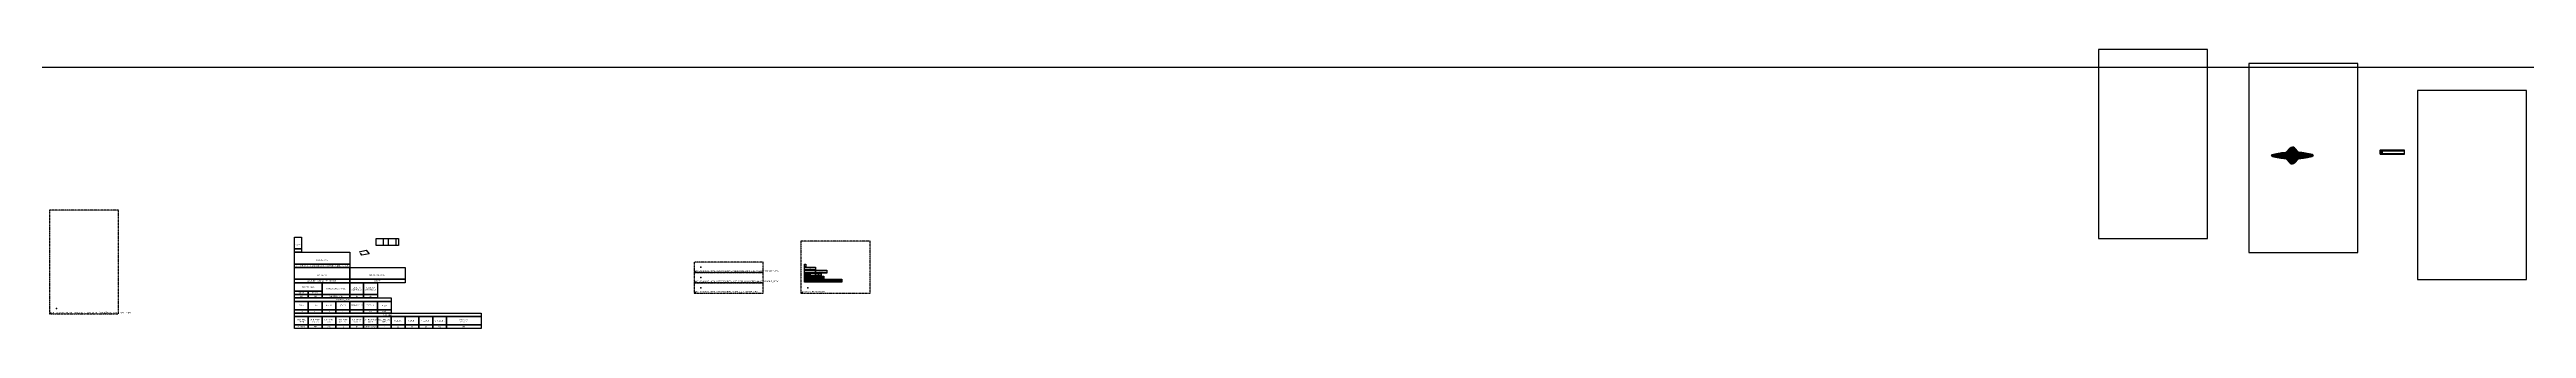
# Model space of a CAD drawing. Header units: millimetres. Extents: x -244126 to 368105, y -173968 to 259060.
# Drawn here: x 177033 to 194956, y 44640 to 46656 of the extents above; entities that cross this region are included whole.
import ezdxf
from ezdxf.enums import TextEntityAlignment as Align

# ---------------------------------------------------------------- set-up
doc = ezdxf.new("R2010")
doc.units = ezdxf.units.MM
doc.header["$MEASUREMENT"] = 0
doc.linetypes.add('005_GG_TA_LINE', pattern=[13.75, 5, -1.25, 1.25, -1.25, 5])
doc.linetypes.add('HIDDEN', pattern=[9.525, 6.35, -3.175])
for name, color, linetype in [('000 - H A T C H', 8, 'Continuous'), ('000 - H I D D E N', 7, 'Continuous'), ('000 - WIPEOUT', 250, 'Continuous'), ('001 - ASCESSORIES', 1, 'Continuous'), ('002 - STRUCTURAL STEEL', 4, 'Continuous'), ('A03_SUN LOUVER', 7, 'Continuous'), ('A04_TUBE SERIES', 7, 'Continuous')]:
    doc.layers.add(name, color=color, linetype=linetype)
doc.styles.get("Standard").update_dxf_attribs({"font": 'arial.ttf'})
doc.styles.add('TA', font='Cordia New.ttf', dxfattribs={"height": 4.5})

# ---------------------------------------------------------------- blocks, each defined once
blk = doc.blocks.new('*U560')
at = {"layer": '002 - STRUCTURAL STEEL', "color": 0, "linetype": 'ByBlock'}
blk.add_lwpolyline([(0, 5), (10, 5), (10, 0), (0, 0)], close=True, dxfattribs=at)
blk = doc.blocks.new('*U561')
at = {"layer": '002 - STRUCTURAL STEEL', "color": 0, "linetype": 'ByBlock'}
blk.add_lwpolyline([(0, 17), (10, 17), (10, 0), (0, 0)], close=True, dxfattribs=at)
blk = doc.blocks.new('*U567')
at = {"layer": '002 - STRUCTURAL STEEL', "color": 0, "linetype": 'ByBlock'}
blk.add_lwpolyline([(0, 17), (80, 17), (80, 0), (0, 0)], close=True, dxfattribs=at)
blk = doc.blocks.new('*U4911')
at = {"layer": '002 - STRUCTURAL STEEL', "color": 0, "linetype": 'ByBlock'}
blk.add_lwpolyline([(0, 5), (80, 5), (80, 0), (0, 0)], close=True, dxfattribs=at)
blk = doc.blocks.new('*U568')
at = {"layer": '002 - STRUCTURAL STEEL', "color": 0, "linetype": 'ByBlock'}
blk.add_lwpolyline([(0, 12), (40, 12), (40, 0), (0, 0)], close=True, dxfattribs=at)
blk = doc.blocks.new('*U4914')
at = {"layer": '002 - STRUCTURAL STEEL', "color": 0, "linetype": 'ByBlock'}
blk.add_lwpolyline([(0, 5), (20, 5), (20, 0), (0, 0)], close=True, dxfattribs=at)
blk = doc.blocks.new('*U3045')
at = {"layer": '002 - STRUCTURAL STEEL', "color": 0, "linetype": 'ByBlock'}
blk.add_lwpolyline([(0, 17), (40, 17), (40, 0), (0, 0)], close=True, dxfattribs=at)
blk = doc.blocks.new('*U3044')
at = {"layer": '002 - STRUCTURAL STEEL', "color": 0, "linetype": 'ByBlock'}
blk.add_lwpolyline([(0, 17), (20, 17), (20, 0), (0, 0)], close=True, dxfattribs=at)
blk = doc.blocks.new('*U562')
at = {"layer": '002 - STRUCTURAL STEEL', "color": 0, "linetype": 'ByBlock'}
blk.add_lwpolyline([(0, 12), (20, 12), (20, 0), (0, 0)], close=True, dxfattribs=at)
blk = doc.blocks.new('*U563')
at = {"layer": '002 - STRUCTURAL STEEL', "color": 0, "linetype": 'ByBlock'}
blk.add_lwpolyline([(0, 12), (20, 12), (20, 0), (0, 0)], close=True, dxfattribs=at)
blk = doc.blocks.new('*U564')
at = {"layer": '002 - STRUCTURAL STEEL', "color": 0, "linetype": 'ByBlock'}
blk.add_lwpolyline([(0, 12), (20, 12), (20, 0), (0, 0)], close=True, dxfattribs=at)
blk = doc.blocks.new('*U565')
at = {"layer": '002 - STRUCTURAL STEEL', "color": 0, "linetype": 'ByBlock'}
blk.add_lwpolyline([(0, 5), (270, 5), (270, 0), (0, 0)], close=True, dxfattribs=at)
blk = doc.blocks.new('*U566')
at = {"layer": '002 - STRUCTURAL STEEL', "color": 0, "linetype": 'ByBlock'}
blk.add_lwpolyline([(0, 12), (20, 12), (20, 0), (0, 0)], close=True, dxfattribs=at)
blk = doc.blocks.new('*U570')
at = {"layer": '002 - STRUCTURAL STEEL', "color": 0, "linetype": 'ByBlock'}
blk.add_lwpolyline([(0, 12), (20, 12), (20, 0), (0, 0)], close=True, dxfattribs=at)
blk = doc.blocks.new('*U571')
at = {"layer": '002 - STRUCTURAL STEEL', "color": 0, "linetype": 'ByBlock'}
blk.add_lwpolyline([(0, 12), (20, 12), (20, 0), (0, 0)], close=True, dxfattribs=at)
blk = doc.blocks.new('*U572')
at = {"layer": '002 - STRUCTURAL STEEL', "color": 0, "linetype": 'ByBlock'}
blk.add_lwpolyline([(0, 12), (20, 12), (20, 0), (0, 0)], close=True, dxfattribs=at)
blk = doc.blocks.new('*U573')
at = {"layer": '002 - STRUCTURAL STEEL', "color": 0, "linetype": 'ByBlock'}
blk.add_lwpolyline([(0, 12), (20, 12), (20, 0), (0, 0)], close=True, dxfattribs=at)
blk = doc.blocks.new('*U574')
at = {"layer": '002 - STRUCTURAL STEEL', "color": 0, "linetype": 'ByBlock'}
blk.add_lwpolyline([(0, 12), (20, 12), (20, 0), (0, 0)], close=True, dxfattribs=at)
blk = doc.blocks.new('*U575')
at = {"layer": '002 - STRUCTURAL STEEL', "color": 0, "linetype": 'ByBlock'}
blk.add_lwpolyline([(0, 12), (50, 12), (50, 0), (0, 0)], close=True, dxfattribs=at)
blk = doc.blocks.new('*U4913')
at = {"layer": '002 - STRUCTURAL STEEL', "color": 0, "linetype": 'ByBlock'}
blk.add_lwpolyline([(0, 5), (40, 5), (40, 0), (0, 0)], close=True, dxfattribs=at)
blk = doc.blocks.new('*U569')
at = {"layer": '002 - STRUCTURAL STEEL', "color": 0, "linetype": 'ByBlock'}
blk.add_lwpolyline([(0, 5), (50, 5), (50, 0), (0, 0)], close=True, dxfattribs=at)
blk = doc.blocks.new('*U556')
at = {"layer": '002 - STRUCTURAL STEEL', "color": 0, "linetype": 'ByBlock'}
blk.add_lwpolyline([(0, 12), (20, 12), (20, 0), (0, 0)], close=True, dxfattribs=at)
blk = doc.blocks.new('*U557')
at = {"layer": '002 - STRUCTURAL STEEL', "color": 0, "linetype": 'ByBlock'}
blk.add_lwpolyline([(0, 12), (20, 12), (20, 0), (0, 0)], close=True, dxfattribs=at)
blk = doc.blocks.new('*U558')
at = {"layer": '002 - STRUCTURAL STEEL', "color": 0, "linetype": 'ByBlock'}
blk.add_lwpolyline([(0, 12), (20, 12), (20, 0), (0, 0)], close=True, dxfattribs=at)
blk = doc.blocks.new('*U559')
at = {"layer": '002 - STRUCTURAL STEEL', "color": 0, "linetype": 'ByBlock'}
blk.add_lwpolyline([(0, 12), (20, 12), (20, 0), (0, 0)], close=True, dxfattribs=at)
blk = doc.blocks.new('*U550')
at = {"layer": '002 - STRUCTURAL STEEL', "color": 0, "linetype": 'ByBlock'}
blk.add_lwpolyline([(0, 12), (20, 12), (20, 0), (0, 0)], close=True, dxfattribs=at)
blk = doc.blocks.new('*U551')
at = {"layer": '002 - STRUCTURAL STEEL', "color": 0, "linetype": 'ByBlock'}
blk.add_lwpolyline([(0, 12), (20, 12), (20, 0), (0, 0)], close=True, dxfattribs=at)
blk = doc.blocks.new('*U552')
at = {"layer": '002 - STRUCTURAL STEEL', "color": 0, "linetype": 'ByBlock'}
blk.add_lwpolyline([(0, 12), (20, 12), (20, 0), (0, 0)], close=True, dxfattribs=at)
blk = doc.blocks.new('*U553')
at = {"layer": '002 - STRUCTURAL STEEL', "color": 0, "linetype": 'ByBlock'}
blk.add_lwpolyline([(0, 12), (20, 12), (20, 0), (0, 0)], close=True, dxfattribs=at)
blk = doc.blocks.new('*U554')
at = {"layer": '002 - STRUCTURAL STEEL', "color": 0, "linetype": 'ByBlock'}
blk.add_lwpolyline([(0, 12), (20, 12), (20, 0), (0, 0)], close=True, dxfattribs=at)
blk = doc.blocks.new('*U555')
at = {"layer": '002 - STRUCTURAL STEEL', "color": 0, "linetype": 'ByBlock'}
blk.add_lwpolyline([(0, 5), (140, 5), (140, 0), (0, 0)], close=True, dxfattribs=at)
blk = doc.blocks.new('LV_DATA_FROM_EXCEl')
at = {"color": 0}
for name, p in [('*U561', (0, 115)), ('*U560', (0, 110)), ('*U567', (0, 93)), ('*U4911', (0, 88)), ('*U567', (0, 71)), ('*U567', (80, 71)), ('*U4911', (0, 66)), ('*U568', (0, 54)), ('*U4914', (0, 49)), ('*U4914', (0, 44)), ('*U555', (0, 39)), ('*U556', (0, 27)), ('*U4914', (20, 49)), ('*U4914', (20, 44)), ('*U557', (20, 27)), ('*U3045', (40, 49)), ('*U4913', (40, 44)), ('*U558', (40, 27)), ('*U559', (60, 27)), ('*U4911', (80, 66)), ('*U3044', (80, 49)), ('*U4914', (80, 44)), ('*U550', (80, 27)), ('*U3044', (100, 49)), ('*U4914', (100, 44)), ('*U551', (100, 27)), ('*U552', (120, 27)), ('*U4914', (0, 22)), ('*U565', (0, 17)), ('*U554', (0, 5)), ('*U4914', (0, 0)), ('*U4914', (20, 22)), ('*U553', (20, 5)), ('*U4914', (20, 0)), ('*U4914', (40, 22)), ('*U562', (40, 5)), ('*U4914', (40, 0)), ('*U4914', (60, 22)), ('*U563', (60, 5)), ('*U4914', (60, 0)), ('*U4914', (80, 22)), ('*U564', (80, 5)), ('*U4914', (80, 0)), ('*U4914', (100, 22)), ('*U566', (100, 5)), ('*U4914', (100, 0)), ('*U4914', (120, 22)), ('*U570', (120, 5)), ('*U4914', (120, 0)), ('*U571', (140, 5)), ('*U4914', (140, 0)), ('*U572', (160, 5)), ('*U4914', (160, 0)), ('*U573', (180, 5)), ('*U4914', (180, 0)), ('*U574', (200, 5)), ('*U4914', (200, 0)), ('*U575', (220, 5)), ('*U569', (220, 0))]:
    blk.add_blockref(name, p, dxfattribs=at)
at = {"color": 0, "style": 'TA'}
for s, p in [('MODE', (5, 121)), ('BLOCK_NAME', (40, 99))]:
    blk.add_text(s, height=1.8, dxfattribs=at).set_placement(p, align=Align.MIDDLE_CENTER)
at = {"color": 0}
for s, p in [('WIDTH', (10, 51.5)), ('MOCKUP SIZE', (20, 60)), ('HEIGHT', (30, 51.5)), ('DIRECTION DISTANCE', (60, 57.5))]:
    blk.add_text(s, height=1.8, dxfattribs=at).set_placement(p, align=Align.MIDDLE_CENTER)
at = {"color": 0, "char_height": 1.8, "width": 13.892, "attachment_point": 5, "style": 'TA'}
for s, insert in [('MATTERIAL', (40, 77)), ('MATTERIAL_CODE', (120, 77))]:
    blk.add_mtext(s, dxfattribs=dict(at, insert=insert))
at = {"color": 0, "char_height": 1.8, "attachment_point": 5}
for s, insert, width in [('LOUVERS_DATA', (70, 41.5), 140), ('EDGE TO CENTRIC.LV', (90, 57.5), 20), ('EDGE TO SURFACE.LV', (110, 57.5), 20), ('SUBFAME^J_TYPE', (10, 11), 20), ('W_LV', (10, 33), 20), ('SUB_FAME DIST.C-C', (30, 11), 20), ('H_LV', (30, 33), 20), ('SUB_TOTAL\\PC-C', (50, 11), 20), ('thk._LV', (50, 33), 20), ('SUB_FAME DIST. E-C', (70, 11), 20), ('QTY.LV', (70, 33), 20), ('DISTANCE_LV', (90, 33), 20), ('SUB_FAME DIST. C-E', (90, 11), 20), ('SUB_FAME DIST.\\PMODE', (110, 11), 20), ('TOTAL_L', (110, 33), 20), ('SUB_FAME DIST.\\PQTY.', (130, 11), 20), ('AREA', (130, 33), 20), ('SUB FAME', (135, 19.5), 200), ('W_SUBF.', (150, 11), 20), ('H_SUBF.', (170, 11), 20), ('thk._SUBF.', (190, 11), 20), ('QTY._SUBF.', (210, 11), 20), ('SUB_TOTAL\\PE-C-C-E', (245.2, 11), 49.648)]:
    blk.add_mtext(s, dxfattribs=dict(at, insert=insert, width=width))
at = {"style": 'TA'}
for tag, p in [('MODE_VALUE', (5, 112.5)), ('BLOCK_NAME_VALUE', (40, 90.5)), ('MATTERIAL_VALUE', (40, 68.5)), ('DIRECTION DISTANCE_VALUE', (60, 46.5)), ('EDGE TO CENTRIC.LV_VALUE', (90, 46.5)), ('EDGE TO SURFACE.LV_VALUE', (110, 46.5)), ('MATTERIAL_CODE_VALUE', (120, 68.5)), ('SUBFAME^J_TYPE_VALUE', (10, 2.5)), ('DISTANCE_LV_VALUE', (90, 24.5)), ('TOTAL_L_VALUE', (110, 24.5)), ('SUB_FAME_DIST._QTY._VALUE', (130, 2.5)), ('AREA_VALUE', (130, 24.5)), ('W_SUBF._VALUE', (150, 2.5)), ('H_SUBF._VALUE', (170, 2.5)), ('THK._SUBF._VALUE', (190, 2.5)), ('QTY._SUBF._VALUE', (210, 2.5)), ('SUB_TOTAL\\PE-C-C-E_VALUE', (245, 2.5))]:
    blk.add_attdef(tag, text='', height=1.8, dxfattribs=at).set_placement(p, align=Align.MIDDLE_CENTER)
at = {"color": 3, "style": 'TA'}
for tag, p in [('WIDTH_VALUE', (10, 46.5)), ('HEIGHT_VALUE', (30, 46.5)), ('W_LV_VALUE', (10, 24.5)), ('SUB_FAME DIST.C-C_VALUE', (30, 2.5)), ('H_LV_VALUE', (30, 24.5)), ('THK._LV_VALUE', (50, 24.5)), ('QTY.LV_VALUE', (70, 24.5))]:
    blk.add_attdef(tag, text='', height=1.8, dxfattribs=at).set_placement(p, align=Align.MIDDLE_CENTER)
at = {"style": 'TA', "flags": 8}
for tag, p in [('SUB_TOTAL\\PC-C_VALUE', (50, 2.5)), ('SUB_FAME DIST. E-C_VALUE', (70, 2.5)), ('SUB_FAME DIST. C-E_VALUE', (90, 2.5)), ('SUB_FAME DIST.\\PMODE_VALUE', (110, 2.5))]:
    blk.add_attdef(tag, text='', height=1.8, dxfattribs=at).set_placement(p, align=Align.MIDDLE_CENTER)
blk = doc.blocks.new('*U1618')
at = {"color": 0}
blk.add_wipeout([(0, 50), (54, 50), (54, 0), (0, 0)], dxfattribs=at).dxf.layer = '000 - WIPEOUT'
at = {"layer": '002 - STRUCTURAL STEEL', "color": 0, "linetype": 'ByBlock'}
blk.add_lwpolyline([(0, 50), (54, 50), (54, 0), (0, 0)], close=True, dxfattribs=at)
blk = doc.blocks.new('*U1619')
at = {"color": 0}
blk.add_wipeout([(0, 50), (35, 50), (35, 0), (0, 0)], dxfattribs=at).dxf.layer = '000 - WIPEOUT'
at = {"layer": '002 - STRUCTURAL STEEL', "color": 0, "linetype": 'ByBlock'}
blk.add_lwpolyline([(0, 50), (35, 50), (35, 0), (0, 0)], close=True, dxfattribs=at)
blk = doc.blocks.new('*U1620')
at = {"color": 0}
blk.add_wipeout([(0, 50), (55, 50), (55, 0), (0, 0)], dxfattribs=at).dxf.layer = '000 - WIPEOUT'
at = {"layer": '002 - STRUCTURAL STEEL', "color": 0, "linetype": 'ByBlock'}
blk.add_lwpolyline([(0, 50), (55, 50), (55, 0), (0, 0)], close=True, dxfattribs=at)
blk = doc.blocks.new('*U1621')
at = {"color": 0}
blk.add_wipeout([(0, 50), (18, 50), (18, 0), (0, 0)], dxfattribs=at).dxf.layer = '000 - WIPEOUT'
at = {"layer": '002 - STRUCTURAL STEEL', "color": 0, "linetype": 'ByBlock'}
blk.add_lwpolyline([(0, 50), (18, 50), (18, 0), (0, 0)], close=True, dxfattribs=at)
blk = doc.blocks.new('000 - ASSCESSORIES_FAMELINE_AL.END_CAP_FOR_AF_300_TOP_VIEW_PART_1_of_4')
at = {"layer": '000 - H A T C H'}
h = blk.add_hatch(color=250, dxfattribs=at)
edge = h.paths.add_edge_path()
edge.add_line((44, 23), (15, 55))
edge.add_arc((0, 40), 20.6, 43.7572, 89.0908)
edge.add_line((0, 61), (0, 54))
edge.add_arc((0, 45), 9.4, -90, 90, ccw=False)
edge.add_line((0, 36), (0, 0))
edge.add_line((0, 0), (150, 0))
edge.add_arc((144, 0), 6.07, 0.5429, 74.9737)
edge.add_arc((0, -536), 561, 74.973, 85.476)
at = {"layer": '001 - ASCESSORIES', "color": 0}
blk.add_lwpolyline([(150, 0, 0.334046), (146, 6, 0.045886), (44, 23), (15, 55, 0.200426), (0, 61)], format="xyb", dxfattribs=at)
at = {"layer": '001 - ASCESSORIES', "color": 8, "linetype": 'Continuous', "lineweight": 15}
for radius in [9.4, 4.5]:
    blk.add_arc((0, 45), radius, 270, 90, dxfattribs=at)
blk = doc.blocks.new('000 - ASSCESSORIES_FAMELINE_AL.END_CAP_FOR_AF_300_TOP_VIEW')
at = {"layer": '001 - ASCESSORIES', "color": 0}
blk.add_point((0, 0), dxfattribs=at)
at = {"layer": '001 - ASCESSORIES', "color": 0, "xscale": -1}
blk.add_blockref('000 - ASSCESSORIES_FAMELINE_AL.END_CAP_FOR_AF_300_TOP_VIEW_PART_1_of_4', (0, 0), dxfattribs=at)
at = {"layer": '001 - ASCESSORIES', "color": 0, "rotation": 180}
blk.add_blockref('000 - ASSCESSORIES_FAMELINE_AL.END_CAP_FOR_AF_300_TOP_VIEW_PART_1_of_4', (0, 0), dxfattribs=at)
at = {"layer": '001 - ASCESSORIES', "color": 0}
blk.add_blockref('000 - ASSCESSORIES_FAMELINE_AL.END_CAP_FOR_AF_300_TOP_VIEW_PART_1_of_4', (0, 0), dxfattribs=at)
at = {"layer": '001 - ASCESSORIES', "color": 0, "xscale": -1, "rotation": 180}
blk.add_blockref('000 - ASSCESSORIES_FAMELINE_AL.END_CAP_FOR_AF_300_TOP_VIEW_PART_1_of_4', (0, 0), dxfattribs=at)
blk = doc.blocks.new('000 - FAMELINE_AL.SUN_LV_AF_300_CUT_VIEW_PART_1_of_2')
at = {"layer": '000 - H A T C H'}
h = blk.add_hatch(dxfattribs=at)
h.set_pattern_fill('ANSI32', color=256, scale=0.1)
h.set_pattern_definition([(45, (1e-07, 0), (-0.673519, 0.673519), []), (45, (0.449, 0), (-0.673519, 0.673519), [])])
edge = h.paths.add_edge_path()
edge.add_line((-13, -14), (-13, -23))
edge.add_arc((-12, -23), 0.3, 180, 268.7296)
edge.add_arc((0, 536), 560, 268.7296, 269.2113)
edge.add_arc((-8, -23), 0.2, 269.2113, 360)
edge.add_line((-8, -23), (-8, -21))
edge.add_arc((-7, -21), 0.2, 95, 180, ccw=False)
edge.add_line((-7, -21), (6, -20))
edge.add_line((6, -20), (8, -20))
edge.add_arc((8, -20), 0.2, 40.2971, 90, ccw=False)
edge.add_arc((7, -21), 1, -102.3106, 40.2971, ccw=False)
edge.add_line((7, -22), (6, -21))
edge.add_line((6, -21), (-5, -22))
edge.add_arc((-5, -23), 0.6, 91.2442, 271.007)
edge.add_line((-5, -23), (-1, -24))
edge.add_arc((-1, -24), 0.6, -91.9369, 90, ccw=False)
edge.add_arc((0, 536), 561, 254.9671, 269.9367, ccw=False)
edge.add_arc((-144, 0), 6, 105.0329, 254.9671, ccw=False)
edge.add_arc((0, -536), 561, 90.0306, 105.0329, ccw=False)
edge.add_arc((0, 25), 0.3, 0, 90.0306, ccw=False)
edge.add_line((0, 25), (0, 24))
edge.add_arc((1, 24), 0.6, 180, 264.9177)
edge.add_line((1, 24), (4, 23))
edge.add_arc((4, 23), 0.509, -85, 84.9177, ccw=False)
edge.add_line((4, 22), (-6, 21))
edge.add_arc((-6, 22), 0.3, 210, 275, ccw=False)
edge.add_line((-6, 22), (-7, 23))
edge.add_arc((-8, 23), 0.3, 30, 90.7871)
edge.add_arc((0, -536), 560, 90.7871, 91.2704)
edge.add_line((-12, 23), (-13, 14))
edge.add_arc((-12, 15), 0.3, 180, 270)
edge.add_line((-12, 14), (-8, 14))
edge.add_arc((-8, 14), 0.1, 0, 90, ccw=False)
edge.add_line((-8, 14), (-8, 13))
edge.add_arc((-8, 13), 0.1, -90, 0, ccw=False)
edge.add_line((-8, 13), (-12, 13))
edge.add_arc((-12, 12), 0.3, 90, 180)
edge.add_line((-13, 12), (-13, -12))
edge.add_arc((-12, -12), 0.3, 180, 270)
edge.add_line((-12, -13), (-8, -13))
edge.add_arc((-8, -13), 0.1, 0, 90, ccw=False)
edge.add_line((-8, -13), (-8, -14))
edge.add_arc((-8, -14), 0.1, -90, 0, ccw=False)
edge.add_line((-8, -14), (-12, -14))
edge.add_arc((-12, -15), 0.3, 90, 180)
edge = h.paths.add_edge_path(flags=16)
edge.add_arc((-78, 18), 0.3, 98.0206, 180)
edge.add_line((-78, 18), (-78, -18))
edge.add_arc((-78, -18), 0.3, 180, 261.9794)
edge.add_arc((0, 536), 560, 261.9794, 268.4631)
edge.add_arc((-15, -23), 0.3, 268.4631, 360)
edge.add_line((-15, -23), (-15, -3))
edge.add_arc((-16, -3), 1, 360, 475.3769)
edge.add_arc((-17, 0), 2.5, 217.8375, 295.3769, ccw=False)
edge.add_arc((-19, -1), 0.3, 120, 217.8375, ccw=False)
edge.add_line((-19, -1), (-19, -1))
edge.add_arc((-19, -1), 0.3, 38.6269, 120, ccw=False)
edge.add_arc((-17, 0), 1.7, 218.6269, 501.3731)
edge.add_arc((-19, 1), 0.3, 240, 321.3731, ccw=False)
edge.add_line((-19, 1), (-19, 1))
edge.add_arc((-19, 1), 0.3, 142.1625, 240, ccw=False)
edge.add_arc((-17, 0), 2.5, 64.6231, 142.1625, ccw=False)
edge.add_arc((-16, 3), 1, 244.6231, 360)
edge.add_line((-15, 3), (-15, 23))
edge.add_arc((-15, 23), 0.3, 0, 91.5369)
edge.add_arc((0, -536), 560, 91.5369, 98.0206)
edge = h.paths.add_edge_path(flags=16)
edge.add_arc((-142, -4), 1.11, 122.0267, 248.7929, ccw=False)
edge.add_arc((-143, -1), 2, 298.2128, 320.9153)
edge.add_arc((-142, -2), 0.2, 320.9153, 420)
edge.add_line((-142, -2), (-144, -1))
edge.add_arc((-145, 0), 1.7, 43.609, 316.391, ccw=False)
edge.add_line((-144, 1), (-142, 2))
edge.add_arc((-142, 2), 0.2, 300, 399.0847)
edge.add_arc((-143, 1), 2, 39.0847, 61.7872)
edge.add_arc((-142, 4), 1.11, 111.2071, 237.9733, ccw=False)
edge.add_arc((0, -536), 560, 98.238, 104.7334, ccw=False)
edge.add_arc((-80, 17), 0.3, 0, 98.238, ccw=False)
edge.add_line((-80, 17), (-80, -17))
edge.add_arc((-80, -17), 0.3, 261.762, 360, ccw=False)
edge.add_arc((0, 536), 560, 255.2666, 261.762, ccw=False)
blk.add_point((0, 0))
at = {"layer": 'A03_SUN LOUVER', "color": 0}
for points in [[(-13, -14), (-13, -23, 0.407734), (-12, -23, 0.002102), (-8, -23, 0.418251), (-8, -23), (-8, -21, -0.388879), (-7, -21), (6, -20), (8, -20, -0.220335), (8, -20, -0.717301), (7, -22), (6, -21), (-5, -22, 0.997932), (-5, -23), (-1, -24, -1.017047), (-1, -25, -0.06541), (-146, -6, -0.766871), (-146, 6, -0.065553), (0, 25, -0.41437), (0, 25), (0, 24, 0.388466), (1, 24), (4, 23, -0.915671), (4, 22), (-6, 21, -0.291473), (-6, 22), (-7, 23, 0.271633), (-8, 23, 0.002109), (-12, 23), (-13, 14, 0.414214), (-12, 14), (-8, 14, -0.414214), (-8, 14), (-8, 13, -0.414214), (-8, 13), (-12, 13, 0.414214), (-13, 12), (-13, -12, 0.414214), (-12, -13), (-8, -13, -0.414214), (-8, -13), (-8, -14, -0.414214), (-8, -14), (-12, -14, 0.414214)], [(-142, -5, -0.617409), (-143, -3, 0.099383), (-142, -3, 0.461455), (-142, -2), (-144, -1, -2.499611), (-144, 1), (-142, 2, 0.461455), (-142, 3, 0.099383), (-143, 3, -0.617409), (-142, 5, -0.028349), (-80, 18, -0.456981), (-80, 17), (-80, -17, -0.456981), (-80, -18, -0.028349)], [(-78, 18, 0.373782), (-78, 18), (-78, -18, 0.373782), (-78, -18, 0.028298), (-15, -23, 0.422092), (-15, -23), (-15, -3, 0.55076), (-16, -2, -0.351859), (-19, -2, -0.45487), (-19, -1), (-19, -1, -0.37077), (-19, -1, 2.853402), (-19, 1, -0.37077), (-19, 1), (-19, 1, -0.45487), (-19, 2, -0.351859), (-16, 2, 0.55076), (-15, 3), (-15, 23, 0.422092), (-15, 23, 0.028298)]]:
    blk.add_lwpolyline(points, format="xyb", close=True, dxfattribs=at)
blk = doc.blocks.new('000 - FAMELINE_AL.SUN_LV_AF_300_CUT_VIEW')
at = {"layer": 'Defpoints', "color": 250}
for p, q in [((7, 0), (-7, 0)), ((0, 7), (0, -7))]:
    blk.add_line(p, q, dxfattribs=at)
at = {"layer": 'A03_SUN LOUVER', "color": 0}
blk.add_blockref('000 - FAMELINE_AL.SUN_LV_AF_300_CUT_VIEW_PART_1_of_2', (0, 0), dxfattribs=at)
at = {"layer": 'A03_SUN LOUVER', "color": 0, "rotation": 180}
blk.add_blockref('000 - FAMELINE_AL.SUN_LV_AF_300_CUT_VIEW_PART_1_of_2', (0, 0), dxfattribs=at)
blk = doc.blocks.new('*U1653')
at = {"layer": '001 - ASCESSORIES', "color": 0}
blk.add_blockref('000 - ASSCESSORIES_FAMELINE_AL.END_CAP_FOR_AF_300_TOP_VIEW', (0, 0), dxfattribs=at)
at = {"layer": 'A03_SUN LOUVER', "color": 3}
blk.add_blockref('000 - FAMELINE_AL.SUN_LV_AF_300_CUT_VIEW', (0, 0), dxfattribs=at)
blk = doc.blocks.new('000 - DYNAMIC_VIEW_ASSCESSORIES_AL.EXTR._U-PROFILE_26x30x26mm._VS-26_CUT_VIEW')
at = {"layer": '000 - H A T C H', "linetype": '005_GG_TA_LINE'}
h = blk.add_hatch(color=250, dxfattribs=at)
h.dxf.hatch_style = 1
h.paths.add_polyline_path([(-14, -15), (12, -15), (12, -14, 0.284155), (12, -14), (11, -13, 0.535185), (10, -13), (10, -14), (-12, -14, -0.414214), (-12, -13), (-12, -6, -0.267949), (-12, -6, 0.267949), (-12, -6), (-12, 5), (-12, 6, 0.267949), (-12, 6, -0.267949), (-12, 6), (-12, 13, -0.414214), (-12, 14), (10, 14), (10, 13, 0.580134), (11, 13), (12, 14, 0.284155), (12, 14), (12, 15), (-14, 15)])
at = {"layer": '000 - H I D D E N'}
h = blk.add_hatch(dxfattribs=at)
h.set_pattern_fill('ANSI32', color=8, scale=3)
h.paths.add_polyline_path([(-14, -15), (12, -15), (12, -14, 0.284155), (12, -14), (11, -13, 0.535185), (10, -13), (10, -14), (-12, -14, -0.414214), (-12, -13), (-12, -6, -0.267949), (-12, -6, 0.267949), (-12, -6), (-12, 5), (-12, 6, 0.267949), (-12, 6, -0.267949), (-12, 6), (-12, 13, -0.414214), (-12, 14), (10, 14), (10, 13, 0.535185), (11, 13), (12, 14, 0.284155), (12, 14), (12, 15), (-14, 15)])
at = {"color": 3}
blk.add_lwpolyline([(-14, -15), (12, -15), (12, -14, 0.284155), (12, -14), (11, -13, 0.535185), (10, -13), (10, -14), (-12, -14, -0.414214), (-12, -13), (-12, -6, -0.267949), (-12, -6, 0.267949), (-12, -6), (-12, 5), (-12, 6, 0.267949), (-12, 6, -0.267949), (-12, 6), (-12, 13, -0.414214), (-12, 14), (10, 14), (10, 13, 0.580134), (11, 13), (12, 14, 0.284155), (12, 14), (12, 15), (-14, 15), (-14, -15)], format="xyb", close=True, dxfattribs=at)
at = {"layer": '000 - H I D D E N', "color": 8, "linetype": 'HIDDEN'}
for p, q in [((-18, 0), (18, 0)), ((15, 16), (-15, -16)), ((-15, 16), (15, -16)), ((0, -18), (0, 18))]:
    blk.add_line(p, q, dxfattribs=at)
at = {"layer": '001 - ASCESSORIES', "color": 0, "linetype": '005_GG_TA_LINE'}
blk.add_lwpolyline([(-14, -15), (12, -15), (12, -14, 0.284155), (12, -14), (11, -13, 0.535185), (10, -13), (10, -14), (-12, -14, -0.414214), (-12, -13), (-12, -6, -0.267949), (-12, -6, 0.267949), (-12, -6), (-12, 5), (-12, 6, 0.267949), (-12, 6, -0.267949), (-12, 6), (-12, 13, -0.414214), (-12, 14), (10, 14), (10, 13, 0.535185), (11, 13), (12, 14, 0.284155), (12, 14), (12, 15), (-14, 15), (-14, -15)], format="xyb", close=True, dxfattribs=at)
at = {"layer": '001 - ASCESSORIES', "color": 0}
blk.add_lwpolyline([(-12, 5), (-12, -6, -0.267949), (-12, -6, 0.267949), (-12, -6), (-12, -13, 0.414214), (-12, -14), (10, -14), (10, -13, -0.535185), (11, -13), (12, -14, -0.284155), (12, -14), (12, -15), (-14, -15), (-14, 15), (12, 15), (12, 14, -0.284155), (12, 14), (11, 13, -0.535185), (10, 13), (10, 14), (-12, 14, 0.414214), (-12, 13), (-12, 6, 0.267949), (-12, 6, -0.267949), (-12, 6), (-12, 0)], format="xyb", dxfattribs=at)
blk = doc.blocks.new('*U4908')
at = {"layer": '001 - ASCESSORIES', "color": 0}
blk.add_blockref('000 - DYNAMIC_VIEW_ASSCESSORIES_AL.EXTR._U-PROFILE_26x30x26mm._VS-26_CUT_VIEW', (0, 0), dxfattribs=at)
blk.add_wipeout([(0, -14), (162, -14), (162, 14), (0, 14)]).dxf.layer = '000 - WIPEOUT'
at = {"layer": '000 - H A T C H'}
h = blk.add_hatch(dxfattribs=at)
h.set_pattern_fill('ANSI32', color=256, scale=0.1)
h.set_pattern_definition([(45, (-5654.6645, 1920.1273), (-0.67351921, 0.67351921), []), (45, (-5654.2155, 1920.1273), (-0.67351921, 0.67351921), [])])
h.paths.add_polyline_path([(0, 12), (162, 12), (162, 14), (0, 14)])
h = blk.add_hatch(dxfattribs=at)
h.set_pattern_fill('ANSI32', color=256, scale=0.1)
h.set_pattern_definition([(45, (-5654.6645, 1923.1273), (-0.67351921, 0.67351921), []), (45, (-5654.2155, 1923.1273), (-0.67351921, 0.67351921), [])])
h.paths.add_polyline_path([(0, -14), (162, -14), (162, -12), (0, -12)])
at = {"layer": '001 - ASCESSORIES'}
blk.add_lwpolyline([(0, -14), (162, -14), (162, 14), (0, 14)], close=True, dxfattribs=at)
at = {"layer": '001 - ASCESSORIES', "color": 0}
for points in [[(0, 12), (162, 12), (162, 14), (0, 14)], [(0, -14), (162, -14), (162, -12), (0, -12)]]:
    blk.add_lwpolyline(points, close=True, dxfattribs=at)
at = {"layer": '001 - ASCESSORIES', "color": 2, "linetype": 'HIDDEN', "ltscale": 0.1}
blk.add_lwpolyline([(0, 8), (162, 8), (162, 12), (0, 12)], close=True, dxfattribs=at)
blk = doc.blocks.new('A$C635886bd')
at = {"color": 3}
blk.add_lwpolyline([(-520, -255), (269, -255), (269, 1112), (-520, 1112)], close=True, dxfattribs=at)
blk = doc.blocks.new('*U2898')
at = {"color": 3}
blk.add_lwpolyline([(-346, -677), (443, -677), (443, 690), (-346, 690)], close=True, dxfattribs=at)
blk = doc.blocks.new('*U1752')
at = {"color": 0, "linetype": '005_GG_TA_LINE'}
blk.add_lwpolyline([(0, 0), (500, 0), (500, 75), (0, 75)], close=True, dxfattribs=at)
for p in [(9, 5), (50, 38)]:
    blk.add_point(p, dxfattribs=at)
blk.add_attdef('NAMEBLK', (9, 5), '', height=10, dxfattribs=at)
blk = doc.blocks.new('*U1754')
at = {"color": 0, "linetype": '005_GG_TA_LINE'}
blk.add_lwpolyline([(0, 0), (500, 0), (500, 375), (0, 375)], close=True, dxfattribs=at)
for p in [(9, 5), (50, 38)]:
    blk.add_point(p, dxfattribs=at)
blk.add_attdef('NAMEBLK', (9, 5), '', height=10, dxfattribs=at)
blk = doc.blocks.new('*U1756')
at = {"color": 0, "linetype": '005_GG_TA_LINE'}
blk.add_lwpolyline([(0, 0), (500, 0), (500, 750), (0, 750)], close=True, dxfattribs=at)
for p in [(9, 5), (50, 38)]:
    blk.add_point(p, dxfattribs=at)
blk.add_attdef('NAMEBLK', (9, 5), '', height=10, dxfattribs=at)

msp = doc.modelspace()

# ---------------------------------------------------------------- linework, layer by layer
at = {"color": 8}
for p in [(122184.76531, 46528.19224), (122184.76531, 18966.19352)]:
    msp.add_ray(p, (1, 0), dxfattribs=at)
at = {"color": 3}
msp.add_lwpolyline([(192947.99886, 45189.75889), (193737.12543, 45189.75889), (193737.12543, 46556.56619), (192947.99886, 46556.56619)], close=True, dxfattribs=at)
msp.add_lwpolyline([(179273.28965, 45193.09851), (179325.39842, 45207.06102), (179347.3247, 45179.46892), (179292.79066, 45170.15239), (179283.9898, 45185.39593)], dxfattribs=at)

# ---------------------------------------------------------------- block references
for name, p in [('A$C635886bd', (192378.68443, 45544.27579)), ('*U2898', (194513.53622, 45671.3164)), ('*U1653', (193262.42528, 45890.49157))]:
    msp.add_blockref(name, p, dxfattribs=at)
at = {"layer": '001 - ASCESSORIES', "linetype": '005_GG_TA_LINE'}
for name, p, values in [('*U1756', (177033.49627, 44745.17286), {'NAMEBLK': '000 - DYNAMIC_WIDTH_FAMELINE_AL.SUN_LV_AF_[VARIES]+END_CAP_FRONT_VIEW'}), ('*U1754', (182470.86263, 44895.17286), {'NAMEBLK': 'LV_DATA_FROM_EXCEl'}), ('*U1752', (181697.13177, 45045.17286), {'NAMEBLK': '000 - DYNAMIC_VIEW_ASSCESSORIES_EXPANSION_BOLT_5-16_(EB-03)_COMBINE_VIEW'}), ('*U1752', (181697.13177, 44970.17286), {'NAMEBLK': '000 - DYNAMIC_VIEW_ASSCESSORIES_H-SELF DRILLING SCREW No.12_COMBINE_VIEW'}), ('*U1752', (181697.13177, 44895.17286), {'NAMEBLK': '000 - DYNAMIC_VIEW_ASSCESSORIES_RIVET_4-4_COMBINE_VIEW'})]:
    msp.add_blockref(name, p, dxfattribs=at).add_auto_attribs(values)
at = {"layer": 'A04_TUBE SERIES', "color": 2}
msp.add_blockref('*U4908', (193911.40562, 45915.10401), dxfattribs=at)
at = {"layer": 'A04_TUBE SERIES', "color": 3}
ref = msp.add_blockref('LV_DATA_FROM_EXCEl', (178805.97633, 44640.4221), dxfattribs=dict(at, xscale=5, yscale=5, zscale=5))
ref.add_attrib('BLOCK_NAME_VALUE', '000-TYP_LV_ALU.TUBE_10x50mm._RT_PROFILE_@150_V-LINE', dxfattribs={"layer": '0', "height": 9, "style": 'TA'}).set_placement((179005.97633, 45092.9221), align=Align.MIDDLE_CENTER)
ref.add_attrib('MATTERIAL_VALUE', 'ALU.TUBE_10x50mm._RT_PROFILE_', dxfattribs={"layer": '0', "height": 9, "style": 'TA'}).set_placement((179005.97633, 44982.9221), align=Align.MIDDLE_CENTER)
ref.add_attrib('MATTERIAL_CODE_VALUE', '1050RT', dxfattribs={"layer": '0', "height": 9, "style": 'TA'}).set_placement((179405.97633, 44982.9221), align=Align.MIDDLE_CENTER)
ref.add_attrib('WIDTH_VALUE', '550', dxfattribs={"layer": '0', "color": 3, "height": 9, "style": 'TA'}).set_placement((178855.97633, 44872.9221), align=Align.MIDDLE_CENTER)
ref.add_attrib('HEIGHT_VALUE', '300', dxfattribs={"layer": '0', "color": 3, "height": 9, "style": 'TA'}).set_placement((178955.97633, 44872.9221), align=Align.MIDDLE_CENTER)
ref.add_attrib('DIRECTION DISTANCE_VALUE', 'VERTICAL_LINE', dxfattribs={"layer": '0', "height": 9, "style": 'TA'}).set_placement((179105.97633, 44872.9221), align=Align.MIDDLE_CENTER)
ref.add_attrib('EDGE TO CENTRIC.LV_VALUE', '50', dxfattribs={"layer": '0', "height": 9, "style": 'TA'}).set_placement((179255.97633, 44872.9221), align=Align.MIDDLE_CENTER)
ref.add_attrib('EDGE TO SURFACE.LV_VALUE', '45', dxfattribs={"layer": '0', "height": 9, "style": 'TA'}).set_placement((179355.97633, 44872.9221), align=Align.MIDDLE_CENTER)
ref.add_attrib('W_LV_VALUE', '10', dxfattribs={"layer": '0', "color": 3, "height": 9, "style": 'TA'}).set_placement((178855.97633, 44762.9221), align=Align.MIDDLE_CENTER)
ref.add_attrib('H_LV_VALUE', '50', dxfattribs={"layer": '0', "color": 3, "height": 9, "style": 'TA'}).set_placement((178955.97633, 44762.9221), align=Align.MIDDLE_CENTER)
ref.add_attrib('THK._LV_VALUE', '1.1', dxfattribs={"layer": '0', "color": 3, "height": 9, "style": 'TA'}).set_placement((179055.97633, 44762.9221), align=Align.MIDDLE_CENTER)
ref.add_attrib('QTY.LV_VALUE', '4', dxfattribs={"layer": '0', "color": 3, "height": 9, "style": 'TA'}).set_placement((179155.97633, 44762.9221), align=Align.MIDDLE_CENTER)
ref.add_attrib('DISTANCE_LV_VALUE', '150', dxfattribs={"layer": '0', "height": 9, "style": 'TA'}).set_placement((179255.97633, 44762.9221), align=Align.MIDDLE_CENTER)
ref.add_attrib('TOTAL_L_VALUE', '0.9', dxfattribs={"layer": '0', "height": 9, "style": 'TA'}).set_placement((179355.97633, 44762.9221), align=Align.MIDDLE_CENTER)
ref.add_attrib('AREA_VALUE', '0.09', dxfattribs={"layer": '0', "height": 9, "style": 'TA'}).set_placement((179455.97633, 44762.9221), align=Align.MIDDLE_CENTER)
ref.add_attrib('SUBFAME^J_TYPE_VALUE', 'AL.EXTR.', dxfattribs={"layer": '0', "height": 9, "style": 'TA'}).set_placement((178855.97633, 44652.9221), align=Align.MIDDLE_CENTER)
ref.add_attrib('SUB_FAME DIST.C-C_VALUE', '270', dxfattribs={"layer": '0', "color": 3, "height": 9, "style": 'TA'}).set_placement((178955.97633, 44652.9221), align=Align.MIDDLE_CENTER)
ref.add_attrib('SUB_TOTAL\\PC-C_VALUE', '270', dxfattribs={"layer": '0', "height": 9, "style": 'TA'}).set_placement((179055.97633, 44652.9221), align=Align.MIDDLE_CENTER)
ref.add_attrib('SUB_FAME DIST. E-C_VALUE', '15', dxfattribs={"layer": '0', "height": 9, "style": 'TA'}).set_placement((179155.97633, 44652.9221), align=Align.MIDDLE_CENTER)
ref.add_attrib('SUB_FAME DIST. C-E_VALUE', '15', dxfattribs={"layer": '0', "height": 9, "style": 'TA'}).set_placement((179255.97633, 44652.9221), align=Align.MIDDLE_CENTER)
ref.add_attrib('SUB_FAME DIST.\\PMODE_VALUE', 'KEEP_SPACE', dxfattribs={"layer": '0', "height": 9, "style": 'TA'}).set_placement((179355.97633, 44652.9221), align=Align.MIDDLE_CENTER)
ref.add_attrib('SUB_FAME_DIST._QTY._VALUE', '1', dxfattribs={"layer": '0', "height": 9, "style": 'TA'}).set_placement((179455.97633, 44652.9221), align=Align.MIDDLE_CENTER)
ref.add_attrib('W_SUBF._VALUE', '30', dxfattribs={"layer": '0', "height": 9, "style": 'TA'}).set_placement((179555.97633, 44652.9221), align=Align.MIDDLE_CENTER)
ref.add_attrib('H_SUBF._VALUE', '26', dxfattribs={"layer": '0', "height": 9, "style": 'TA'}).set_placement((179655.97633, 44652.9221), align=Align.MIDDLE_CENTER)
ref.add_attrib('THK._SUBF._VALUE', '1.2', dxfattribs={"layer": '0', "height": 9, "style": 'TA'}).set_placement((179755.97633, 44652.9221), align=Align.MIDDLE_CENTER)
ref.add_attrib('QTY._SUBF._VALUE', '0.6', dxfattribs={"layer": '0', "height": 9, "style": 'TA'}).set_placement((179855.97633, 44652.9221), align=Align.MIDDLE_CENTER)
ref.add_attrib('SUB_TOTAL\\PE-C-C-E_VALUE', '296', dxfattribs={"layer": '0', "height": 9, "style": 'TA'}).set_placement((180030.97633, 44652.9221), align=Align.MIDDLE_CENTER)
ref = msp.add_blockref('LV_DATA_FROM_EXCEl', (182497.08717, 44973.89767), dxfattribs=at)
ref.add_attrib('BLOCK_NAME_VALUE', '000-TYP_LV_ALU.TUBE_50x200@150mm._V-LINE', dxfattribs={"layer": '0', "height": 1.8, "style": 'TA'}).set_placement((182537.08717, 45064.39767), align=Align.MIDDLE_CENTER)
ref.add_attrib('MATTERIAL_VALUE', 'ALU.TUBE', dxfattribs={"layer": '0', "height": 1.8, "style": 'TA'}).set_placement((182537.08717, 45042.39767), align=Align.MIDDLE_CENTER)
ref.add_attrib('MATTERIAL_CODE_VALUE', '2"x8"x3.0mm.', dxfattribs={"layer": '0', "height": 1.8, "style": 'TA'}).set_placement((182617.08717, 45042.39767), align=Align.MIDDLE_CENTER)
ref.add_attrib('WIDTH_VALUE', '550', dxfattribs={"layer": '0', "color": 3, "height": 1.8, "style": 'TA'}).set_placement((182507.08717, 45020.39767), align=Align.MIDDLE_CENTER)
ref.add_attrib('HEIGHT_VALUE', '300', dxfattribs={"layer": '0', "color": 3, "height": 1.8, "style": 'TA'}).set_placement((182527.08717, 45020.39767), align=Align.MIDDLE_CENTER)
ref.add_attrib('DIRECTION DISTANCE_VALUE', 'VERTICAL_LINE', dxfattribs={"layer": '0', "height": 1.8, "style": 'TA'}).set_placement((182557.08717, 45020.39767), align=Align.MIDDLE_CENTER)
ref.add_attrib('EDGE TO CENTRIC.LV_VALUE', '50', dxfattribs={"layer": '0', "height": 1.8, "style": 'TA'}).set_placement((182587.08717, 45020.39767), align=Align.MIDDLE_CENTER)
ref.add_attrib('EDGE TO SURFACE.LV_VALUE', '25', dxfattribs={"layer": '0', "height": 1.8, "style": 'TA'}).set_placement((182607.08717, 45020.39767), align=Align.MIDDLE_CENTER)
ref.add_attrib('W_LV_VALUE', '50', dxfattribs={"layer": '0', "color": 3, "height": 1.8, "style": 'TA'}).set_placement((182507.08717, 44998.39767), align=Align.MIDDLE_CENTER)
ref.add_attrib('H_LV_VALUE', '200', dxfattribs={"layer": '0', "color": 3, "height": 1.8, "style": 'TA'}).set_placement((182527.08717, 44998.39767), align=Align.MIDDLE_CENTER)
ref.add_attrib('THK._LV_VALUE', '3', dxfattribs={"layer": '0', "color": 3, "height": 1.8, "style": 'TA'}).set_placement((182547.08717, 44998.39767), align=Align.MIDDLE_CENTER)
ref.add_attrib('QTY.LV_VALUE', '4', dxfattribs={"layer": '0', "color": 3, "height": 1.8, "style": 'TA'}).set_placement((182567.08717, 44998.39767), align=Align.MIDDLE_CENTER)
ref.add_attrib('DISTANCE_LV_VALUE', '150', dxfattribs={"layer": '0', "height": 1.8, "style": 'TA'}).set_placement((182587.08717, 44998.39767), align=Align.MIDDLE_CENTER)
ref.add_attrib('TOTAL_L_VALUE', '0.9', dxfattribs={"layer": '0', "height": 1.8, "style": 'TA'}).set_placement((182607.08717, 44998.39767), align=Align.MIDDLE_CENTER)
ref.add_attrib('AREA_VALUE', '0.09', dxfattribs={"layer": '0', "height": 1.8, "style": 'TA'}).set_placement((182627.08717, 44998.39767), align=Align.MIDDLE_CENTER)
ref.add_attrib('SUBFAME^J_TYPE_VALUE', 'AL.EXTR.', dxfattribs={"layer": '0', "height": 1.8, "style": 'TA'}).set_placement((182507.08717, 44976.39767), align=Align.MIDDLE_CENTER)
ref.add_attrib('SUB_FAME DIST.C-C_VALUE', '270', dxfattribs={"layer": '0', "color": 3, "height": 1.8, "style": 'TA'}).set_placement((182527.08717, 44976.39767), align=Align.MIDDLE_CENTER)
ref.add_attrib('SUB_TOTAL\\PC-C_VALUE', '270', dxfattribs={"layer": '0', "height": 1.8, "style": 'TA'}).set_placement((182547.08717, 44976.39767), align=Align.MIDDLE_CENTER)
ref.add_attrib('SUB_FAME DIST. E-C_VALUE', '15', dxfattribs={"layer": '0', "height": 1.8, "style": 'TA'}).set_placement((182567.08717, 44976.39767), align=Align.MIDDLE_CENTER)
ref.add_attrib('SUB_FAME DIST. C-E_VALUE', '15', dxfattribs={"layer": '0', "height": 1.8, "style": 'TA'}).set_placement((182587.08717, 44976.39767), align=Align.MIDDLE_CENTER)
ref.add_attrib('SUB_FAME DIST.\\PMODE_VALUE', 'KEEP_SPACE', dxfattribs={"layer": '0', "height": 1.8, "style": 'TA'}).set_placement((182607.08717, 44976.39767), align=Align.MIDDLE_CENTER)
ref.add_attrib('SUB_FAME_DIST._QTY._VALUE', '1', dxfattribs={"layer": '0', "height": 1.8, "style": 'TA'}).set_placement((182627.08717, 44976.39767), align=Align.MIDDLE_CENTER)
ref.add_attrib('W_SUBF._VALUE', '30', dxfattribs={"layer": '0', "height": 1.8, "style": 'TA'}).set_placement((182647.08717, 44976.39767), align=Align.MIDDLE_CENTER)
ref.add_attrib('H_SUBF._VALUE', '26', dxfattribs={"layer": '0', "height": 1.8, "style": 'TA'}).set_placement((182667.08717, 44976.39767), align=Align.MIDDLE_CENTER)
ref.add_attrib('THK._SUBF._VALUE', '1.2', dxfattribs={"layer": '0', "height": 1.8, "style": 'TA'}).set_placement((182687.08717, 44976.39767), align=Align.MIDDLE_CENTER)
ref.add_attrib('QTY._SUBF._VALUE', '0.6', dxfattribs={"layer": '0', "height": 1.8, "style": 'TA'}).set_placement((182707.08717, 44976.39767), align=Align.MIDDLE_CENTER)
ref.add_attrib('SUB_TOTAL\\PE-C-C-E_VALUE', '296', dxfattribs={"layer": '0', "height": 1.8, "style": 'TA'}).set_placement((182742.08717, 44976.39767), align=Align.MIDDLE_CENTER)

# ---------------------------------------------------------------- next in the draw order: block references
at = {"color": 3}
msp.add_blockref('*U1618', (179396.1618, 45240.78573), dxfattribs=at)

# ---------------------------------------------------------------- next in the draw order: block references
msp.add_blockref('*U1619', (179450.10878, 45240.78573), dxfattribs=at)

# ---------------------------------------------------------------- next in the draw order: block references
msp.add_blockref('*U1620', (179485.35201, 45240.78573), dxfattribs=at)

# ---------------------------------------------------------------- next in the draw order: block references
msp.add_blockref('*U1621', (179540.67615, 45240.78573), dxfattribs=at)

doc.saveas('drawing.dxf')
